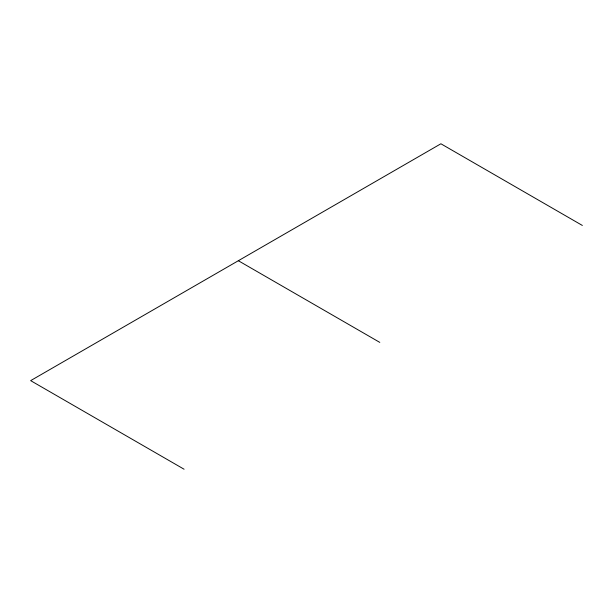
<?xml version="1.0" encoding="UTF-8"?>
<svg xmlns="http://www.w3.org/2000/svg" width="613" height="613" viewBox="0 0 613 613"><rect width="100%" height="100%" fill="white"/><g stroke="black" fill="none" stroke-linecap="round" stroke-linejoin="round"><path stroke-width="0.92" d="M582.35 225.446L440.9 143.779L30.65 380.635L184.084 469.221M238.342 260.724L379.792 342.391"/></g></svg>
